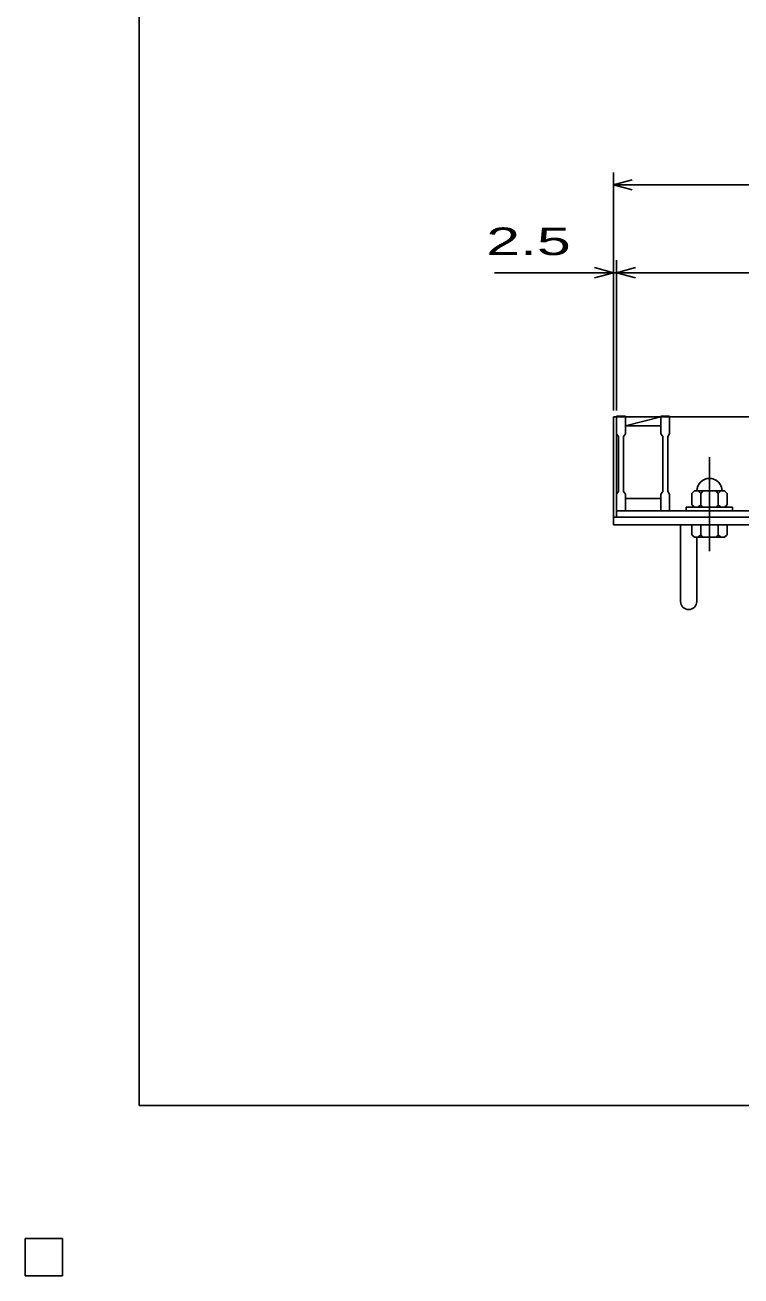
# Model space of a CAD drawing. Units: millimetres, scale not verified. Extents: x -1820 to 1731, y -1282 to 1054.
# Drawn here: x -1820 to -1249, y -1282 to -285 of the extents above; entities that cross this region are included whole.
import ezdxf
from ezdxf.enums import TextEntityAlignment as Align

# ---------------------------------------------------------------- set-up
doc = ezdxf.new("R2010")
doc.units = ezdxf.units.MM
doc.header["$LTSCALE"] = 10
doc.linetypes.add('CHAIN', pattern=[18.5, 12, -1.5, 3.5, -1.5])
for name, color, linetype, lineweight in [('0_2', 150, 'Continuous', 25), ('16', 3, 'Continuous', 25), ('19', 6, 'Continuous', 25), ('22', 4, 'Continuous', 25)]:
    doc.layers.add(name, color=color, linetype=linetype, lineweight=lineweight)
doc.styles.add('ベクトル', font='')
doc.styles.get('ベクトル').set_extended_font_data('ベクトル')

msp = doc.modelspace()

# ---------------------------------------------------------------- linework, layer by layer
at = {"layer": '0_2'}
for p, q in [((-1729, -1146.5), (-1729, 1053.5)), ((1731, -1146.5), (-1729, -1146.5))]:
    msp.add_line(p, q, dxfattribs=at)
at = {"layer": '16'}
for p, q in [((-1348, -597.5), (-1348, -596.8)), ((-1348, -596.8), (-1341, -596.8)), ((-1348, -597.5), (-1348, -611)), ((-1341, -597.5), (-1348, -597.5)), ((-1348, -597.5), (-1348, -662.5)), ((-1341, -596.8), (-1341, -597.5)), ((-1341, -611), (-1341, -597.5)), ((-1341, -597.5), (-1312.7, -597.5)), ((-1341, -604.5), (-1312.7, -597.5)), ((-1312.7, -597.5), (-1312.7, -596.8)), ((-1312.7, -596.8), (-1305.7, -596.8)), ((-1312.7, -597.5), (-1312.7, -611)), ((-1305.7, -597.5), (-1312.7, -597.5)), ((-1305.7, -596.8), (-1305.7, -597.5)), ((-1305.7, -611), (-1305.7, -597.5)), ((-1305.7, -597.5), (-1242.1, -597.5)), ((-1341, -604.5), (-1312.7, -604.5)), ((-1348, -611), (-1346.5, -613)), ((-1346.5, -613), (-1346.5, -657)), ((-1342.5, -613), (-1341, -611)), ((-1342.5, -657), (-1342.5, -613)), ((-1312.7, -611), (-1311.2, -613)), ((-1311.2, -613), (-1311.2, -657)), ((-1307.2, -613), (-1305.7, -611)), ((-1307.2, -657), (-1307.2, -613)), ((-1346.5, -657), (-1348, -659)), ((-1341, -659), (-1342.5, -657)), ((-1311.2, -657), (-1312.7, -659)), ((-1305.7, -659), (-1307.2, -657)), ((-1285.9, -656.5), (-1287.9, -658.5)), ((-1285.9, -656.5), (-1261.9, -656.5)), ((-1280.9, -658.5), (-1282.9, -656.5)), ((-1280.9, -658.5), (-1278.9, -656.5)), ((-1266.9, -658.5), (-1268.9, -656.5)), ((-1266.9, -658.5), (-1264.9, -656.5)), ((-1259.9, -658.5), (-1261.9, -656.5)), ((-1348, -659), (-1348, -672.5)), ((-1341, -672.5), (-1341, -659)), ((-1341, -662.5), (-1312.7, -662.5)), ((-1312.7, -659), (-1312.7, -672.5)), ((-1305.7, -672.5), (-1305.7, -659)), ((-1287.9, -667.5), (-1287.9, -658.5)), ((-1287.9, -667.5), (-1285.9, -669.5)), ((-1282.9, -669.5), (-1280.9, -667.5)), ((-1280.9, -667.5), (-1280.9, -658.5)), ((-1280.9, -667.5), (-1278.9, -669.5)), ((-1268.9, -669.5), (-1266.9, -667.5)), ((-1266.9, -667.5), (-1266.9, -658.5)), ((-1266.9, -667.5), (-1264.9, -669.5)), ((-1261.9, -669.5), (-1259.9, -667.5)), ((-1259.9, -667.5), (-1259.9, -658.5)), ((-1348, -672.5), (-1341, -672.5)), ((-1348, -672.5), (-353, -672.5)), ((-1348, -677.5), (-1348, -672.5)), ((-1348, -677.5), (-353, -677.5)), ((-1312.7, -672.5), (-1305.7, -672.5)), ((-1305.7, -672.5), (-1242.1, -672.5)), ((-1292.4, -672.5), (-1292.4, -669.5)), ((-1292.4, -669.5), (-1255.4, -669.5)), ((-1292.4, -672.5), (-1255.4, -672.5)), ((-1255.4, -672.5), (-1255.4, -669.5)), ((-1790, -1252.5), (-1820, -1252.5)), ((-1820, -1252.5), (-1820, -1282.5)), ((-1790, -1252.5), (-1820, -1252.5)), ((-1820, -1252.5), (-1820, -1282.5)), ((-1790, -1252.5), (-1820, -1252.5)), ((-1820, -1252.5), (-1820, -1282.5)), ((-1790, -1252.5), (-1820, -1252.5)), ((-1820, -1252.5), (-1820, -1282.5)), ((-1790, -1252.5), (-1820, -1252.5)), ((-1820, -1252.5), (-1820, -1282.5)), ((-1790, -1282.5), (-1790, -1252.5)), ((-1790, -1282.5), (-1790, -1252.5)), ((-1790, -1282.5), (-1790, -1252.5)), ((-1790, -1282.5), (-1790, -1252.5)), ((-1790, -1282.5), (-1790, -1252.5)), ((-1820, -1282.5), (-1790, -1282.5)), ((-1820, -1282.5), (-1790, -1282.5)), ((-1820, -1282.5), (-1790, -1282.5)), ((-1820, -1282.5), (-1790, -1282.5)), ((-1820, -1282.5), (-1790, -1282.5))]:
    msp.add_line(p, q, dxfattribs=at)
at = {"layer": '16', "linetype": 'CHAIN'}
msp.add_line((-1273.9, -704.5), (-1273.9, -629.5), dxfattribs=at)
at = {"layer": '16'}
msp.add_arc((-1273.9, -656.5), 10, 0, 180, dxfattribs=at)
at = {"layer": '19'}
for p, q in [((-1350.5, -677.5), (-1350.5, -597.5)), ((-1350.5, -597.5), (-1348, -597.5)), ((-1350.5, -677.5), (-350.5, -677.5)), ((-1350.5, -683.5), (-1350.5, -677.5)), ((-350.5, -683.5), (-1350.5, -683.5)), ((-1297, -744.61), (-1297, -683.5)), ((-1287.9, -683.5), (-1287.9, -691.5)), ((-1259.9, -683.5), (-1287.9, -683.5)), ((-1280.9, -683.5), (-1280.9, -691.5)), ((-1266.9, -683.5), (-1266.9, -691.5)), ((-1259.9, -691.5), (-1259.9, -683.5)), ((-1287.9, -691.5), (-1285.9, -693.5)), ((-1285.9, -693.5), (-1261.9, -693.5)), ((-1284, -744.61), (-1284, -693.5)), ((-1280.9, -691.5), (-1282.9, -693.5)), ((-1278.9, -693.5), (-1280.9, -691.5)), ((-1266.9, -691.5), (-1268.9, -693.5)), ((-1264.9, -693.5), (-1266.9, -691.5)), ((-1261.9, -693.5), (-1259.9, -691.5))]:
    msp.add_line(p, q, dxfattribs=at)
msp.add_arc((-1290.5, -744.61), 6.5, 180, 0, dxfattribs=at)
at = {"layer": '22'}
for p, q in [((-1350.5, -592.5), (-1350.5, -402.5)), ((-1350.5, -412.5), (-1335.5, -408.5)), ((-1335.5, -416.5), (-1350.5, -412.5)), ((-1350.5, -412.5), (-350.5, -412.5)), ((-1350.5, -482.5), (-1365.5, -478.5)), ((-1350.5, -592.5), (-1350.5, -472.5)), ((-1348, -592.5), (-1348, -472.5)), ((-1348, -482.5), (-1333, -478.5)), ((-1445.5, -482.5), (-1350.5, -482.5)), ((-1365.5, -486.5), (-1350.5, -482.5)), ((-1350.5, -482.5), (-1348, -482.5)), ((-1333, -486.5), (-1348, -482.5)), ((-1348, -482.5), (-353, -482.5))]:
    msp.add_line(p, q, dxfattribs=at)
at = {"layer": '22', "color": 2}
for p, q in [((-1790, -1252.5), (-1820, -1252.5)), ((-1820, -1252.5), (-1820, -1282.5)), ((-1790, -1252.5), (-1820, -1252.5)), ((-1820, -1252.5), (-1820, -1282.5)), ((-1790, -1252.5), (-1820, -1252.5)), ((-1820, -1252.5), (-1820, -1282.5)), ((-1790, -1282.5), (-1790, -1252.5)), ((-1790, -1282.5), (-1790, -1252.5)), ((-1790, -1282.5), (-1790, -1252.5)), ((-1820, -1282.5), (-1790, -1282.5)), ((-1820, -1282.5), (-1790, -1282.5)), ((-1820, -1282.5), (-1790, -1282.5))]:
    msp.add_line(p, q, dxfattribs=at)

# ---------------------------------------------------------------- texts
at = {"layer": '22', "color": 2, "style": 'ベクトル', "width": 1.65}
msp.add_text(' 2.5 ', height=21.99, dxfattribs=at).set_placement((-1465.5, -457.5), align=Align.MIDDLE_LEFT)

doc.saveas('drawing.dxf')
